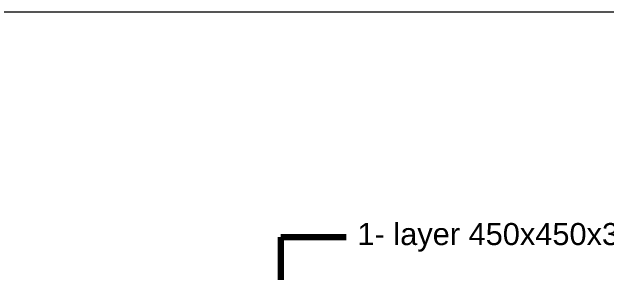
# Model space of a CAD drawing. Header units: inches. Extents: x 15 to 141071, y -30183 to 14738.
# Drawn here: x 73476.58 to 73502.96, y -30096.45 to -30084.91 of the extents above; entities that cross this region are included whole.
import ezdxf

# ---------------------------------------------------------------- set-up
doc = ezdxf.new("R2010")
doc.units = ezdxf.units.IN
doc.header["$MEASUREMENT"] = 0
doc.layers.add('LINE', color=7, linetype='Continuous')
doc.layers.add('Long Section Labels', color=7, linetype='Continuous', lineweight=9)
doc.styles.get("Standard").update_dxf_attribs({"font": 'arial.ttf'})
doc.dimstyles.get("Standard").update_dxf_attribs({"dimtxt": 0.18, "dimasz": 0.18, "dimexe": 0.18, "dimexo": 0.0625, "dimgap": 0.09, "dimtad": 0, "dimtih": 1, "dimtoh": 1, "dimdec": 4, "dimzin": 0, "dimdsep": 46, "dimtxsty": 'Standard', "dimcen": 0.09, "dimadec": 0, "dimazin": 0, "dimtfac": 1, "dimtdec": 4, "dimtofl": 0, "dimtmove": 0, "dimatfit": 3, "dimfxl": 1, "dimtolj": 1, "dimtzin": 0, "dimarcsym": 0})

msp = doc.modelspace()

# ---------------------------------------------------------------- linework, layer by layer
at = {"layer": 'Long Section Labels'}
msp.add_lwpolyline([(73404.931357, -30084.907677), (73543.820246, -30084.907677), (73543.820246, -30183.116011), (73404.931357, -30183.116011)], close=True, dxfattribs=at)

# ---------------------------------------------------------------- texts
at = {"layer": 'LINE', "color": 0, "linetype": 'ByBlock', "lineweight": 20, "ltscale": 0.5, "insert": (73491.918378, -30094.274976), "char_height": 0.9775, "attachment_point": 1}
msp.add_mtext('1- layer 450x450x300 C.C block', dxfattribs=at)

# ---------------------------------------------------------------- leaders
at = {"layer": 'LINE', "color": 7, "lineweight": 20, "ltscale": 0.5}
msp.add_leader([(73488.512009, -30105.997672), (73488.512009, -30094.898579), (73491.409762, -30094.89982)], dimstyle='Standard', override={"dimtxt": 0.9, "dimasz": 0.7, "dimclrd": 7, "dimclre": 7, "dimclrt": 7, "dimlwd": 65535, "dimlwe": 65535}, dxfattribs=at)

doc.saveas('drawing.dxf')
